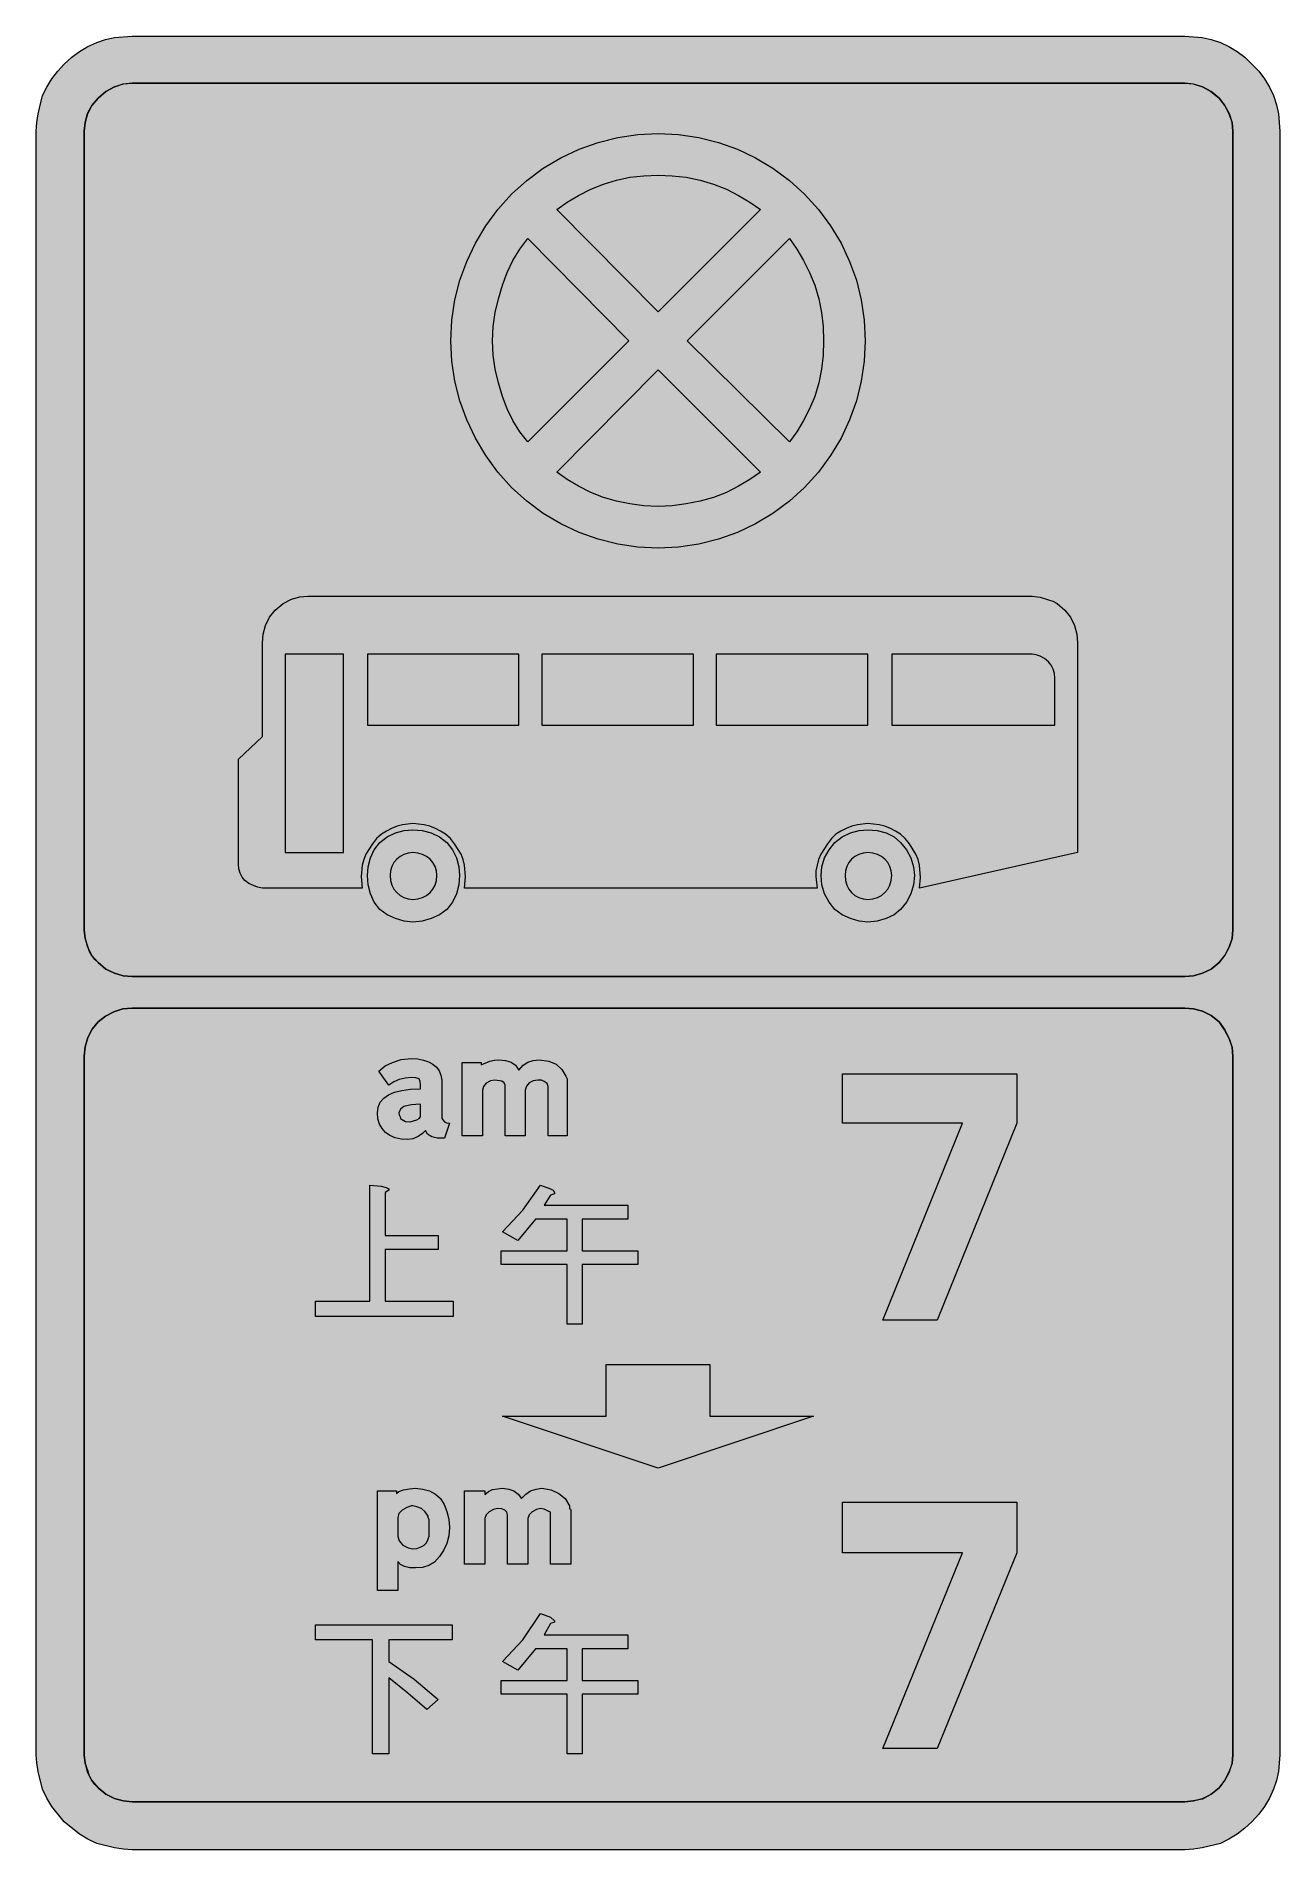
# Model space of a CAD drawing. Header units: metres. Extents: x 196 to 373, y 6 to 264.
import ezdxf

# ---------------------------------------------------------------- set-up
doc = ezdxf.new("R2010")
doc.units = ezdxf.units.M
for name, color, linetype, true_color in [('FILL_BLACK_000000', 7, 'Continuous', 0x000000), ('FILL_BLUE_0000FF', 7, 'Continuous', 0x0000ff), ('FILL_RED_FF0000', 7, 'Continuous', 0xff0000), ('FILL_WHITE_FFFFFF', 7, 'Continuous', 0xffffff), ('FILL_YELLOW_FFFF00', 7, 'Continuous', 0xffff00)]:
    doc.layers.add(name, color=color, linetype=linetype, true_color=true_color)

msp = doc.modelspace()

# ---------------------------------------------------------------- hatches: boundary and pattern name
at = {"layer": 'FILL_BLACK_000000', "true_color": 0x000000}
h = msp.add_hatch(color=7, dxfattribs=at)
h.dxf.hatch_style = 1
h.paths.add_polyline_path([(363.54, 263.42), (364.86, 262.98), (366.07, 262.4), (367.25, 261.72), (368.35, 260.9), (369.36, 259.92), (370.34, 258.91), (371.16, 257.8), (371.84, 256.63), (372.42, 255.42), (372.86, 254.1), (373.14, 252.83), (373.32, 250.38), (373.32, 19.08), (373.14, 16.72), (372.86, 15.46), (372.42, 14.22), (371.84, 12.93), (371.16, 11.74), (370.34, 10.63), (369.36, 9.54), (368.35, 8.63), (367.25, 7.81), (366.07, 7.08), (364.86, 6.48), (362.27, 5.83), (361.04, 5.64), (359.82, 5.58), (209.88, 5.58), (208.64, 5.64), (207.36, 5.83), (204.84, 6.48), (203.55, 7.08), (202.37, 7.81), (200.16, 9.54), (198.43, 11.74), (197.7, 12.93), (197.1, 14.22), (196.45, 16.72), (196.26, 17.94), (196.2, 19.08), (196.2, 250.38), (196.26, 251.6), (196.45, 252.83), (197.1, 255.42), (197.7, 256.63), (198.43, 257.8), (199.25, 258.91), (200.16, 259.92), (201.25, 260.9), (202.37, 261.72), (203.55, 262.4), (204.84, 262.98), (206.08, 263.42), (207.36, 263.7), (209.88, 263.88), (359.82, 263.88), (362.27, 263.7), (363.54, 263.42)])
h.paths.add_polyline_path([(206.13, 256), (205.02, 255.06), (204.1, 254.02), (203.49, 252.85), (203.15, 251.62), (203.04, 250.38), (203.04, 136.62), (203.15, 135.38), (203.49, 134.14), (204.1, 132.97), (205.02, 131.94), (206.13, 131.02), (207.32, 130.41), (208.56, 130.07), (209.88, 129.96), (359.82, 129.96), (361.06, 130.07), (362.32, 130.41), (363.54, 131.02), (364.68, 131.94), (365.52, 132.97), (366.14, 134.14), (366.53, 135.38), (366.66, 136.62), (366.66, 250.38), (366.53, 251.62), (366.14, 252.85), (365.52, 254.02), (364.68, 255.06), (363.54, 256), (362.32, 256.68), (361.06, 257.08), (359.82, 257.22), (209.88, 257.22), (208.56, 257.08), (207.32, 256.68), (206.13, 256)], flags=16)
h.paths.add_polyline_path([(207.25, 124.94), (206.06, 124.32), (205.02, 123.48), (204.18, 122.44), (203.56, 121.25), (203.17, 119.96), (203.04, 118.62), (203.04, 19.08), (203.15, 17.84), (203.49, 16.6), (204.1, 15.43), (205.02, 14.4), (206.13, 13.48), (207.32, 12.87), (208.56, 12.53), (209.88, 12.42), (359.82, 12.42), (361.06, 12.53), (362.32, 12.87), (363.54, 13.48), (364.68, 14.4), (365.52, 15.43), (366.14, 16.6), (366.53, 17.84), (366.66, 19.08), (366.66, 118.62), (366.53, 119.88), (366.12, 121.14), (365.47, 122.38), (364.68, 123.48), (363.54, 124.4), (362.32, 125.01), (361.06, 125.35), (359.82, 125.46), (209.88, 125.46), (208.54, 125.33), (207.25, 124.94)], flags=16)
h = msp.add_hatch(color=7, dxfattribs=at)
h.dxf.hatch_style = 1
h.paths.add_polyline_path([(255.18, 149.6), (254.5, 150.21), (253.78, 150.68), (253.08, 151.02), (252.27, 151.36), (251.46, 151.58), (249.84, 151.74), (248.38, 151.58), (247.59, 151.36), (246.78, 151.02), (246.08, 150.68), (245.36, 150.21), (244.68, 149.6), (244.08, 148.86), (243.16, 147.4), (242.84, 146.61), (242.64, 145.8), (242.5, 144.18), (242.64, 142.56), (228.42, 142.56), (227.72, 142.67), (227.16, 142.92), (226.46, 143.21), (225.9, 143.64), (225.53, 144.11), (225.25, 144.68), (225.06, 145.31), (225, 145.98), (225, 160.92), (228.42, 164.16), (228.42, 177.48), (228.52, 178.72), (228.85, 179.96), (229.41, 181.13), (230.22, 182.16), (231.36, 183.08), (232.56, 183.69), (233.76, 184.03), (234.9, 184.14), (338.04, 184.14), (339.21, 184.01), (340.38, 183.6), (341.02, 183.4), (341.62, 183.08), (342.72, 182.16), (343.53, 181.13), (344.09, 179.96), (344.42, 178.72), (344.52, 177.48), (344.52, 147.6), (322.02, 142.56), (322.15, 144.05), (322.02, 145.8), (321.82, 146.61), (321.5, 147.4), (320.58, 148.86), (319.98, 149.6), (319.3, 150.21), (318.58, 150.68), (317.88, 151.02), (317.07, 151.36), (316.26, 151.58), (314.64, 151.74), (313.18, 151.58), (312.39, 151.36), (311.58, 151.02), (310.8, 150.68), (310.09, 150.21), (309.45, 149.6), (308.88, 148.86), (307.96, 147.4), (307.64, 146.61), (307.44, 145.8), (307.26, 144.99), (307.24, 144.18), (307.44, 142.56), (257.22, 142.56), (257.35, 144.18), (257.22, 145.8), (257.02, 146.61), (256.7, 147.4), (255.78, 148.86), (255.18, 149.6)])
h.paths.add_polyline_path([(289.8, 175.86), (268.2, 175.86), (268.2, 165.78), (289.8, 165.78), (289.8, 175.86)], flags=16)
h.paths.add_polyline_path([(293.04, 175.86), (293.04, 165.78), (314.64, 165.78), (314.64, 175.86), (293.04, 175.86)], flags=16)
h.paths.add_polyline_path([(340.75, 174.31), (340.38, 174.78), (339.81, 175.25), (339.21, 175.59), (338.61, 175.79), (338.04, 175.86), (318.06, 175.86), (318.06, 165.78), (341.28, 165.78), (341.28, 172.44), (341.22, 173.11), (341.03, 173.75), (340.75, 174.31)], flags=16)
h.paths.add_polyline_path([(243.36, 175.86), (243.36, 165.78), (264.96, 165.78), (264.96, 175.86), (243.36, 175.86)], flags=16)
h.paths.add_polyline_path([(231.66, 147.6), (239.94, 147.6), (239.94, 175.86), (231.66, 175.86), (231.66, 147.6)], flags=16)
h = msp.add_hatch(color=7, dxfattribs=at)
h.dxf.hatch_style = 1
h.paths.add_polyline_path([(256.07, 141.73), (255.51, 140.54), (254.7, 139.5), (253.66, 138.76), (252.47, 138.2), (251.18, 137.83), (249.84, 137.7), (248.6, 137.83), (247.36, 138.2), (246.19, 138.76), (245.16, 139.5), (244.35, 140.54), (243.79, 141.73), (243.46, 143.02), (243.36, 144.36), (243.46, 145.6), (243.79, 146.84), (244.35, 148.01), (245.16, 149.04), (246.19, 149.85), (247.36, 150.41), (248.6, 150.74), (249.84, 150.84), (251.18, 150.74), (252.47, 150.41), (253.66, 149.85), (254.7, 149.04), (255.51, 148.01), (256.07, 146.84), (256.4, 145.6), (256.5, 144.36), (256.4, 143.02), (256.07, 141.73)])
h.paths.add_polyline_path([(253, 145.63), (252.7, 146.18), (252.29, 146.66), (251.79, 147.05), (251.21, 147.35), (250.56, 147.53), (249.84, 147.6), (249.18, 147.53), (248.57, 147.35), (248.02, 147.05), (247.54, 146.66), (247.15, 146.18), (246.85, 145.63), (246.67, 145.02), (246.6, 144.36), (246.67, 143.64), (246.85, 142.99), (247.15, 142.41), (247.54, 141.91), (248.02, 141.5), (248.57, 141.2), (249.18, 141.01), (249.84, 140.94), (250.56, 141.01), (251.21, 141.2), (251.79, 141.5), (252.29, 141.91), (252.7, 142.41), (253, 142.99), (253.19, 143.64), (253.26, 144.36), (253.19, 145.02), (253, 145.63)], flags=16)
h = msp.add_hatch(color=7, dxfattribs=at)
h.dxf.hatch_style = 1
h.paths.add_polyline_path([(320.78, 141.73), (320.16, 140.54), (319.32, 139.5), (318.39, 138.76), (317.25, 138.2), (315.98, 137.83), (314.64, 137.7), (313.4, 137.83), (312.16, 138.2), (310.99, 138.76), (309.96, 139.5), (309.12, 140.54), (308.5, 141.73), (308.11, 143.02), (307.98, 144.36), (308.11, 145.6), (308.5, 146.84), (309.12, 148.01), (309.96, 149.04), (310.99, 149.85), (312.16, 150.41), (313.4, 150.74), (314.64, 150.84), (315.98, 150.74), (317.25, 150.41), (318.39, 149.85), (319.32, 149.04), (320.16, 148.01), (320.78, 146.84), (321.17, 145.6), (321.3, 144.36), (321.17, 143.02), (320.78, 141.73)])
h.paths.add_polyline_path([(317.8, 145.63), (317.5, 146.18), (317.09, 146.66), (316.59, 147.05), (316.01, 147.35), (315.36, 147.53), (314.64, 147.6), (313.98, 147.53), (313.37, 147.35), (312.82, 147.05), (312.34, 146.66), (311.95, 146.18), (311.65, 145.63), (311.47, 145.02), (311.4, 144.36), (311.47, 143.64), (311.65, 142.99), (311.95, 142.41), (312.34, 141.91), (312.82, 141.5), (313.37, 141.2), (313.98, 141.01), (314.64, 140.94), (315.36, 141.01), (316.01, 141.2), (316.59, 141.5), (317.09, 141.91), (317.5, 142.41), (317.8, 142.99), (317.99, 143.64), (318.06, 144.36), (317.99, 145.02), (317.8, 145.63)], flags=16)
h = msp.add_hatch(color=7, dxfattribs=at)
h.dxf.hatch_style = 1
h.paths.add_polyline_path([(250.9, 115), (250.74, 115.38), (250.27, 115.54), (249.66, 115.56), (248.75, 115.49), (247.9, 115.29), (247.13, 114.95), (246.42, 114.48), (244.98, 116.46), (245.9, 117.23), (246.96, 117.72), (248.17, 118.13), (249.66, 118.26), (250.56, 118.21), (251.37, 118.06), (252.09, 117.81), (252.7, 117.47), (253.2, 117.04), (253.58, 116.51), (253.85, 115.9), (253.98, 115.2), (253.98, 109.8), (254.09, 109.53), (254.34, 109.26), (254.63, 109.1), (255.06, 109.08), (254.34, 106.92), (253.3, 106.94), (252.54, 107.1), (251.95, 107.48), (251.64, 108), (251.22, 107.58), (250.58, 107.17), (249.84, 106.86), (249.12, 106.74), (248.16, 106.81), (247.31, 107), (246.57, 107.32), (245.95, 107.75), (245.45, 108.3), (245.1, 108.94), (244.87, 109.69), (244.8, 110.52), (244.9, 111.34), (245.2, 112.04), (245.69, 112.63), (246.37, 113.11), (247.24, 113.47), (248.29, 113.73), (249.52, 113.89), (250.92, 113.94), (250.92, 114.48), (250.9, 115)])
h.paths.add_polyline_path([(248.04, 109.98), (248.06, 109.73), (248.22, 109.62), (248.78, 109.31), (249.48, 109.26), (250.4, 109.55), (250.72, 109.74), (250.92, 109.98), (250.92, 111.78), (249.61, 111.67), (248.58, 111.42), (248.08, 111.04), (247.86, 110.52), (247.88, 110.25), (248.04, 109.98)], flags=16)
h = msp.add_hatch(color=7, dxfattribs=at)
h.dxf.hatch_style = 1
h.paths.add_polyline_path([(266.42, 114.82), (266.01, 114.36), (265.86, 113.76), (265.86, 107.28), (262.98, 107.28), (262.98, 114.48), (262.86, 114.82), (262.53, 115.04), (261.54, 115.2), (260.88, 115.08), (260.3, 114.75), (259.89, 114.29), (259.74, 113.76), (259.74, 107.28), (256.86, 107.28), (256.86, 117.72), (259.56, 117.72), (259.56, 117.36), (260.82, 117.9), (261.45, 118.06), (262.08, 118.08), (263.06, 118.01), (263.86, 117.77), (264.48, 117.32), (264.96, 116.64), (265.54, 117.32), (266.2, 117.77), (266.96, 118.01), (267.84, 118.08), (269.19, 117.92), (270.27, 117.45), (271.08, 116.71), (271.62, 115.74), (271.8, 115.38), (271.8, 115.27), (271.8, 115.2), (271.8, 114.84), (271.8, 107.28), (269.1, 107.28), (269.1, 114.3), (268.96, 114.73), (268.56, 115.02), (268.18, 115.18), (267.66, 115.2), (267, 115.1), (266.42, 114.82)])
h = msp.add_hatch(color=7, dxfattribs=at)
h.dxf.hatch_style = 1
h.paths.add_polyline_path([(328.14, 109.08), (311.04, 109.08), (311.04, 116.1), (335.88, 116.1), (335.88, 109.08), (324.54, 81), (316.8, 81), (328.14, 109.08)])
h = msp.add_hatch(color=7, dxfattribs=at)
h.dxf.hatch_style = 1
h.paths.add_polyline_path([(246.06, 99.9), (246.42, 99.72), (246.42, 99.54), (245.88, 99.18), (245.88, 93.06), (253.44, 93.06), (253.44, 91.08), (245.88, 91.08), (245.88, 83.7), (255.6, 83.7), (255.6, 81.54), (235.98, 81.54), (235.98, 83.7), (243.72, 83.7), (243.72, 100.26), (245.34, 100.08), (246.06, 99.9)])
h = msp.add_hatch(color=7, dxfattribs=at)
h.dxf.hatch_style = 1
h.paths.add_polyline_path([(265.5, 96.66), (268.02, 100.26), (269.46, 99.72), (269.82, 99.54), (270, 99.18), (270, 99), (269.46, 98.82), (268.56, 97.38), (280.44, 97.38), (280.44, 95.4), (273.96, 95.4), (273.96, 90.9), (281.88, 90.9), (281.88, 88.92), (273.96, 88.92), (273.96, 80.46), (271.8, 80.46), (271.8, 88.92), (262.44, 88.92), (262.44, 90.9), (271.8, 90.9), (271.8, 95.4), (267.3, 95.4), (264.78, 92.34), (262.62, 93.6), (265.5, 96.66)])
h = msp.add_hatch(color=7, dxfattribs=at)
h.dxf.hatch_style = 1
h.paths.add_polyline_path([(277.38, 67.32), (277.38, 74.7), (292.14, 74.7), (292.14, 67.32), (306.9, 67.32), (284.76, 59.94), (262.62, 67.32), (277.38, 67.32)])
h = msp.add_hatch(color=7, dxfattribs=at)
h.dxf.hatch_style = 1
h.paths.add_polyline_path([(249.35, 57), (250.2, 57.06), (251.24, 56.96), (252.2, 56.68), (253.06, 56.22), (253.8, 55.62), (254.3, 54.75), (254.7, 53.75), (254.96, 52.66), (255.06, 51.48), (254.96, 50.3), (254.68, 49.21), (254.22, 48.21), (253.62, 47.34), (252.91, 46.56), (252.11, 46.06), (251.22, 45.8), (250.2, 45.72), (249.4, 45.71), (248.67, 45.9), (248.07, 46.23), (247.68, 46.62), (247.68, 42.48), (244.8, 42.48), (244.8, 56.7), (247.5, 56.7), (247.5, 56.34), (247.85, 56.6), (248.51, 56.84), (249.35, 57)])
h.paths.add_polyline_path([(251.1, 48.78), (251.47, 48.97), (251.75, 49.25), (251.94, 49.56), (252, 49.86), (252.18, 50.22), (252.18, 52.56), (252, 52.92), (252, 53.1), (251.61, 53.7), (251.05, 54.16), (250.43, 54.44), (249.84, 54.54), (249.66, 54.54), (248.97, 54.31), (248.33, 53.93), (247.86, 53.45), (247.68, 52.92), (247.68, 50.22), (247.9, 49.59), (248.4, 48.96), (249.19, 48.56), (249.84, 48.42), (250.4, 48.47), (251.1, 48.78)], flags=16)
h = msp.add_hatch(color=7, dxfattribs=at)
h.dxf.hatch_style = 1
h.paths.add_polyline_path([(267.43, 54.06), (266.85, 53.73), (266.4, 53.27), (266.22, 52.74), (266.22, 46.26), (263.34, 46.26), (263.34, 53.28), (263.24, 53.65), (262.96, 53.93), (262.5, 54.12), (261.9, 54.18), (261.31, 54.06), (260.73, 53.73), (260.28, 53.27), (260.1, 52.74), (260.1, 46.26), (257.22, 46.26), (257.22, 56.7), (260.1, 56.7), (260.1, 56.16), (260.64, 56.59), (261.18, 56.88), (262.62, 57.06), (263.5, 56.96), (264.24, 56.68), (264.85, 56.22), (265.32, 55.62), (265.92, 56.22), (266.62, 56.68), (267.4, 56.96), (268.2, 57.06), (269.55, 56.82), (270.65, 56.34), (271.52, 55.59), (272.16, 54.54), (272.16, 54.18), (272.32, 54.09), (272.34, 54), (272.34, 46.26), (269.46, 46.26), (269.46, 53.28), (269.46, 53.64), (269.1, 53.82), (268.56, 54.07), (268.02, 54.18), (267.43, 54.06)])
h = msp.add_hatch(color=7, dxfattribs=at)
h.dxf.hatch_style = 1
h.paths.add_polyline_path([(328.14, 47.88), (311.04, 47.88), (311.04, 55.08), (335.88, 55.08), (335.88, 47.88), (324.54, 19.98), (316.8, 19.98), (328.14, 47.88)])
h = msp.add_hatch(color=7, dxfattribs=at)
h.dxf.hatch_style = 1
h.paths.add_polyline_path([(265.5, 35.46), (268.02, 39.24), (269.46, 38.7), (270, 38.16), (270, 37.98), (269.46, 37.8), (268.56, 36.18), (280.44, 36.18), (280.44, 34.2), (273.96, 34.2), (273.96, 29.7), (281.88, 29.7), (281.88, 27.72), (273.96, 27.72), (273.96, 19.26), (271.8, 19.26), (271.8, 27.72), (262.44, 27.72), (262.44, 29.7), (271.8, 29.7), (271.8, 34.2), (267.3, 34.2), (264.78, 31.14), (262.62, 32.4), (265.5, 35.46)])
h = msp.add_hatch(color=7, dxfattribs=at)
h.dxf.hatch_style = 1
h.paths.add_polyline_path([(255.42, 37.62), (255.42, 35.46), (246.42, 35.46), (246.42, 32.4), (250.02, 29.88), (253.44, 27), (251.82, 25.56), (249.12, 27.9), (246.42, 30.06), (246.42, 19.26), (244.08, 19.26), (244.08, 35.46), (235.98, 35.46), (235.98, 37.62), (255.42, 37.62)])
at = {"layer": 'FILL_BLUE_0000FF', "true_color": 0x0000ff}
h = msp.add_hatch(color=7, dxfattribs=at)
h.dxf.hatch_style = 1
h.paths.add_polyline_path([(271.81, 240.26), (273.42, 241.22), (275.17, 242.08), (277.02, 242.82), (278.84, 243.4), (280.75, 243.79), (282.74, 244.01), (284.76, 244.08), (286.78, 244.01), (288.79, 243.79), (290.76, 243.4), (292.68, 242.82), (294.51, 242.08), (296.21, 241.22), (297.82, 240.26), (299.34, 239.22), (284.76, 224.64), (270.36, 239.22), (271.81, 240.26)])
h = msp.add_hatch(color=7, dxfattribs=at)
h.dxf.hatch_style = 1
h.paths.add_polyline_path([(265.08, 207.54), (264.08, 209.14), (263.26, 210.83), (262.62, 212.58), (262.02, 214.5), (261.56, 216.47), (261.28, 218.48), (261.18, 220.5), (261.28, 222.52), (261.56, 224.53), (262.02, 226.5), (262.62, 228.42), (263.26, 230.25), (264.08, 231.95), (265.08, 233.56), (266.22, 235.08), (280.62, 220.5), (266.22, 206.1), (265.08, 207.54)])
h = msp.add_hatch(color=7, dxfattribs=at)
h.dxf.hatch_style = 1
h.paths.add_polyline_path([(288.9, 220.5), (303.48, 235.08), (304.52, 233.56), (305.48, 231.95), (306.34, 230.25), (307.08, 228.42), (307.66, 226.5), (308.05, 224.53), (308.27, 222.52), (308.34, 220.5), (308.27, 218.48), (308.05, 216.47), (307.66, 214.5), (307.08, 212.58), (306.34, 210.83), (305.48, 209.14), (304.52, 207.54), (303.48, 206.1), (288.9, 220.5)])
h = msp.add_hatch(color=7, dxfattribs=at)
h.dxf.hatch_style = 1
h.paths.add_polyline_path([(284.76, 216.36), (299.34, 201.78), (297.82, 200.74), (296.21, 199.78), (294.51, 198.92), (292.68, 198.18), (290.76, 197.68), (288.79, 197.28), (286.78, 197.02), (284.76, 196.92), (282.74, 197.02), (280.75, 197.28), (278.84, 197.68), (277.02, 198.18), (275.17, 198.92), (273.42, 199.78), (271.81, 200.74), (270.36, 201.78), (284.76, 216.36)])
at = {"layer": 'FILL_RED_FF0000', "true_color": 0xff0000}
h = msp.add_hatch(color=7, dxfattribs=at)
h.dxf.hatch_style = 1
h.paths.add_polyline_path([(314.14, 217.61), (313.71, 214.76), (313.02, 211.96), (312.05, 209.25), (310.83, 206.64), (309.34, 204.15), (307.61, 201.8), (305.64, 199.62), (303.47, 197.65), (301.14, 195.92), (298.67, 194.43), (296.08, 193.21), (293.38, 192.24), (290.58, 191.55), (287.7, 191.12), (284.76, 190.98), (281.87, 191.12), (279.02, 191.55), (276.22, 192.24), (273.51, 193.21), (270.9, 194.43), (268.41, 195.92), (266.06, 197.65), (263.88, 199.62), (261.96, 201.8), (260.25, 204.15), (258.77, 206.64), (257.53, 209.25), (256.55, 211.96), (255.83, 214.76), (255.39, 217.61), (255.24, 220.5), (255.39, 223.44), (255.83, 226.32), (256.55, 229.12), (257.53, 231.82), (258.77, 234.41), (260.25, 236.88), (261.96, 239.21), (263.88, 241.38), (266.06, 243.35), (268.41, 245.08), (270.9, 246.57), (273.51, 247.79), (276.22, 248.76), (279.02, 249.45), (281.87, 249.88), (284.76, 250.02), (287.7, 249.88), (290.58, 249.45), (293.38, 248.76), (296.08, 247.79), (298.67, 246.57), (301.14, 245.08), (303.47, 243.35), (305.64, 241.38), (307.61, 239.21), (309.34, 236.88), (310.83, 234.41), (312.05, 231.82), (313.02, 229.12), (313.71, 226.32), (314.14, 223.44), (314.28, 220.5), (314.14, 217.61)])
at = {"layer": 'FILL_WHITE_FFFFFF', "true_color": 0xffffff}
h = msp.add_hatch(color=7, dxfattribs=at)
h.dxf.hatch_style = 1
h.paths.add_polyline_path([(359.82, 125.46), (361.06, 125.35), (362.32, 125.01), (363.54, 124.4), (364.68, 123.48), (365.52, 122.34), (366.14, 121.12), (366.53, 119.86), (366.66, 118.62), (366.66, 19.08), (366.53, 17.91), (366.12, 16.74), (365.47, 15.43), (364.68, 14.4), (363.51, 13.45), (362.34, 12.78), (361.01, 12.53), (359.82, 12.42), (209.88, 12.42), (208.56, 12.53), (207.32, 12.87), (206.13, 13.48), (205.02, 14.4), (204.52, 14.87), (204.1, 15.43), (203.78, 16.07), (203.58, 16.74), (203.18, 17.91), (203.04, 19.08), (203.04, 118.62), (203.17, 119.96), (203.56, 121.25), (204.18, 122.44), (205.02, 123.48), (206.06, 124.32), (207.25, 124.94), (208.54, 125.33), (209.88, 125.46), (359.82, 125.46)])
at = {"layer": 'FILL_YELLOW_FFFF00', "true_color": 0xffff00}
h = msp.add_hatch(color=7, dxfattribs=at)
h.dxf.hatch_style = 1
h.paths.add_polyline_path([(359.82, 257.22), (361.01, 257.09), (362.34, 256.68), (363.51, 256.01), (364.68, 255.06), (365.47, 254.05), (366.12, 252.9), (366.53, 251.57), (366.66, 250.38), (366.66, 136.62), (366.53, 135.38), (366.14, 134.15), (365.52, 132.98), (364.68, 131.94), (363.54, 131.02), (362.32, 130.41), (361.06, 130.07), (359.82, 129.96), (209.88, 129.96), (208.56, 130.07), (207.32, 130.41), (206.13, 131.02), (205.02, 131.94), (204.52, 132.4), (204.1, 132.95), (203.78, 133.53), (203.58, 134.1), (203.18, 135.43), (203.04, 136.62), (203.04, 250.38), (203.15, 251.62), (203.49, 252.86), (204.1, 254.03), (205.02, 255.06), (206.13, 256.01), (207.32, 256.68), (208.56, 257.09), (209.88, 257.22), (359.82, 257.22)])

# ---------------------------------------------------------------- linework, layer by layer
at = {"layer": 'FILL_BLACK_000000', "lineweight": 0, "true_color": 0x000000}
for points in [[(363.54, 263.42), (364.86, 262.98), (366.07, 262.4), (367.25, 261.72), (368.35, 260.9), (369.36, 259.92), (370.34, 258.91), (371.16, 257.8), (371.84, 256.63), (372.42, 255.42), (372.86, 254.1), (373.14, 252.83), (373.32, 250.38), (373.32, 19.08), (373.14, 16.72), (372.86, 15.46), (372.42, 14.22), (371.84, 12.93), (371.16, 11.74), (370.34, 10.63), (369.36, 9.54), (368.35, 8.63), (367.25, 7.81), (366.07, 7.08), (364.86, 6.48), (362.27, 5.83), (361.04, 5.64), (359.82, 5.58), (209.88, 5.58), (208.64, 5.64), (207.36, 5.83), (204.84, 6.48), (203.55, 7.08), (202.37, 7.81), (200.16, 9.54), (198.43, 11.74), (197.7, 12.93), (197.1, 14.22), (196.45, 16.72), (196.26, 17.94), (196.2, 19.08), (196.2, 250.38), (196.26, 251.6), (196.45, 252.83), (197.1, 255.42), (197.7, 256.63), (198.43, 257.8), (199.25, 258.91), (200.16, 259.92), (201.25, 260.9), (202.37, 261.72), (203.55, 262.4), (204.84, 262.98), (206.08, 263.42), (207.36, 263.7), (209.88, 263.88), (359.82, 263.88), (362.27, 263.7)], [(206.13, 256), (205.02, 255.06), (204.1, 254.02), (203.49, 252.85), (203.15, 251.62), (203.04, 250.38), (203.04, 136.62), (203.15, 135.38), (203.49, 134.14), (204.1, 132.97), (205.02, 131.94), (206.13, 131.02), (207.32, 130.41), (208.56, 130.07), (209.88, 129.96), (359.82, 129.96), (361.06, 130.07), (362.32, 130.41), (363.54, 131.02), (364.68, 131.94), (365.52, 132.97), (366.14, 134.14), (366.53, 135.38), (366.66, 136.62), (366.66, 250.38), (366.53, 251.62), (366.14, 252.85), (365.52, 254.02), (364.68, 255.06), (363.54, 256), (362.32, 256.68), (361.06, 257.08), (359.82, 257.22), (209.88, 257.22), (208.56, 257.08), (207.32, 256.68)], [(255.18, 149.6), (254.5, 150.21), (253.78, 150.68), (253.08, 151.02), (252.27, 151.36), (251.46, 151.58), (249.84, 151.74), (248.38, 151.58), (247.59, 151.36), (246.78, 151.02), (246.08, 150.68), (245.36, 150.21), (244.68, 149.6), (244.08, 148.86), (243.16, 147.4), (242.84, 146.61), (242.64, 145.8), (242.5, 144.18), (242.64, 142.56), (228.42, 142.56), (227.72, 142.67), (227.16, 142.92), (226.46, 143.21), (225.9, 143.64), (225.53, 144.11), (225.25, 144.68), (225.06, 145.31), (225, 145.98), (225, 160.92), (228.42, 164.16), (228.42, 177.48), (228.52, 178.72), (228.85, 179.96), (229.41, 181.13), (230.22, 182.16), (231.36, 183.08), (232.56, 183.69), (233.76, 184.03), (234.9, 184.14), (338.04, 184.14), (339.21, 184.01), (340.38, 183.6), (341.02, 183.4), (341.62, 183.08), (342.72, 182.16), (343.53, 181.13), (344.09, 179.96), (344.42, 178.72), (344.52, 177.48), (344.52, 147.6), (322.02, 142.56), (322.15, 144.05), (322.02, 145.8), (321.82, 146.61), (321.5, 147.4), (320.58, 148.86), (319.98, 149.6), (319.3, 150.21), (318.58, 150.68), (317.88, 151.02), (317.07, 151.36), (316.26, 151.58), (314.64, 151.74), (313.18, 151.58), (312.39, 151.36), (311.58, 151.02), (310.8, 150.68), (310.09, 150.21), (309.45, 149.6), (308.88, 148.86), (307.96, 147.4), (307.64, 146.61), (307.44, 145.8), (307.26, 144.99), (307.24, 144.18), (307.44, 142.56), (257.22, 142.56), (257.35, 144.18), (257.22, 145.8), (257.02, 146.61), (256.7, 147.4), (255.78, 148.86)], [(231.66, 147.6), (239.94, 147.6), (239.94, 175.86), (231.66, 175.86)], [(243.36, 175.86), (243.36, 165.78), (264.96, 165.78), (264.96, 175.86)], [(289.8, 175.86), (268.2, 175.86), (268.2, 165.78), (289.8, 165.78)], [(293.04, 175.86), (293.04, 165.78), (314.64, 165.78), (314.64, 175.86)], [(340.75, 174.31), (340.38, 174.78), (339.81, 175.25), (339.21, 175.59), (338.61, 175.79), (338.04, 175.86), (318.06, 175.86), (318.06, 165.78), (341.28, 165.78), (341.28, 172.44), (341.22, 173.11), (341.03, 173.75)], [(256.07, 141.73), (255.51, 140.54), (254.7, 139.5), (253.66, 138.76), (252.47, 138.2), (251.18, 137.83), (249.84, 137.7), (248.6, 137.83), (247.36, 138.2), (246.19, 138.76), (245.16, 139.5), (244.35, 140.54), (243.79, 141.73), (243.46, 143.02), (243.36, 144.36), (243.46, 145.6), (243.79, 146.84), (244.35, 148.01), (245.16, 149.04), (246.19, 149.85), (247.36, 150.41), (248.6, 150.74), (249.84, 150.84), (251.18, 150.74), (252.47, 150.41), (253.66, 149.85), (254.7, 149.04), (255.51, 148.01), (256.07, 146.84), (256.4, 145.6), (256.5, 144.36), (256.4, 143.02)], [(320.78, 141.73), (320.16, 140.54), (319.32, 139.5), (318.39, 138.76), (317.25, 138.2), (315.98, 137.83), (314.64, 137.7), (313.4, 137.83), (312.16, 138.2), (310.99, 138.76), (309.96, 139.5), (309.12, 140.54), (308.5, 141.73), (308.11, 143.02), (307.98, 144.36), (308.11, 145.6), (308.5, 146.84), (309.12, 148.01), (309.96, 149.04), (310.99, 149.85), (312.16, 150.41), (313.4, 150.74), (314.64, 150.84), (315.98, 150.74), (317.25, 150.41), (318.39, 149.85), (319.32, 149.04), (320.16, 148.01), (320.78, 146.84), (321.17, 145.6), (321.3, 144.36), (321.17, 143.02)], [(253, 145.63), (252.7, 146.18), (252.29, 146.66), (251.79, 147.05), (251.21, 147.35), (250.56, 147.53), (249.84, 147.6), (249.18, 147.53), (248.57, 147.35), (248.02, 147.05), (247.54, 146.66), (247.15, 146.18), (246.85, 145.63), (246.67, 145.02), (246.6, 144.36), (246.67, 143.64), (246.85, 142.99), (247.15, 142.41), (247.54, 141.91), (248.02, 141.5), (248.57, 141.2), (249.18, 141.01), (249.84, 140.94), (250.56, 141.01), (251.21, 141.2), (251.79, 141.5), (252.29, 141.91), (252.7, 142.41), (253, 142.99), (253.19, 143.64), (253.26, 144.36), (253.19, 145.02)], [(317.8, 145.63), (317.5, 146.18), (317.09, 146.66), (316.59, 147.05), (316.01, 147.35), (315.36, 147.53), (314.64, 147.6), (313.98, 147.53), (313.37, 147.35), (312.82, 147.05), (312.34, 146.66), (311.95, 146.18), (311.65, 145.63), (311.47, 145.02), (311.4, 144.36), (311.47, 143.64), (311.65, 142.99), (311.95, 142.41), (312.34, 141.91), (312.82, 141.5), (313.37, 141.2), (313.98, 141.01), (314.64, 140.94), (315.36, 141.01), (316.01, 141.2), (316.59, 141.5), (317.09, 141.91), (317.5, 142.41), (317.8, 142.99), (317.99, 143.64), (318.06, 144.36), (317.99, 145.02)], [(207.25, 124.94), (206.06, 124.32), (205.02, 123.48), (204.18, 122.44), (203.56, 121.25), (203.17, 119.96), (203.04, 118.62), (203.04, 19.08), (203.15, 17.84), (203.49, 16.6), (204.1, 15.43), (205.02, 14.4), (206.13, 13.48), (207.32, 12.87), (208.56, 12.53), (209.88, 12.42), (359.82, 12.42), (361.06, 12.53), (362.32, 12.87), (363.54, 13.48), (364.68, 14.4), (365.52, 15.43), (366.14, 16.6), (366.53, 17.84), (366.66, 19.08), (366.66, 118.62), (366.53, 119.88), (366.12, 121.14), (365.47, 122.38), (364.68, 123.48), (363.54, 124.4), (362.32, 125.01), (361.06, 125.35), (359.82, 125.46), (209.88, 125.46), (208.54, 125.33)], [(250.9, 115), (250.74, 115.38), (250.27, 115.54), (249.66, 115.56), (248.75, 115.49), (247.9, 115.29), (247.13, 114.95), (246.42, 114.48), (244.98, 116.46), (245.9, 117.23), (246.96, 117.72), (248.17, 118.13), (249.66, 118.26), (250.56, 118.21), (251.37, 118.06), (252.09, 117.81), (252.7, 117.47), (253.2, 117.04), (253.58, 116.51), (253.85, 115.9), (253.98, 115.2), (253.98, 109.8), (254.09, 109.53), (254.34, 109.26), (254.63, 109.1), (255.06, 109.08), (254.34, 106.92), (253.3, 106.94), (252.54, 107.1), (251.95, 107.48), (251.64, 108), (251.22, 107.58), (250.58, 107.17), (249.84, 106.86), (249.12, 106.74), (248.16, 106.81), (247.31, 107), (246.57, 107.32), (245.95, 107.75), (245.45, 108.3), (245.1, 108.94), (244.87, 109.69), (244.8, 110.52), (244.9, 111.34), (245.2, 112.04), (245.69, 112.63), (246.37, 113.11), (247.24, 113.47), (248.29, 113.73), (249.52, 113.89), (250.92, 113.94), (250.92, 114.48)], [(266.42, 114.82), (266.01, 114.36), (265.86, 113.76), (265.86, 107.28), (262.98, 107.28), (262.98, 114.48), (262.86, 114.82), (262.53, 115.04), (261.54, 115.2), (260.88, 115.08), (260.3, 114.75), (259.89, 114.29), (259.74, 113.76), (259.74, 107.28), (256.86, 107.28), (256.86, 117.72), (259.56, 117.72), (259.56, 117.36), (260.82, 117.9), (261.45, 118.06), (262.08, 118.08), (263.06, 118.01), (263.86, 117.77), (264.48, 117.32), (264.96, 116.64), (265.54, 117.32), (266.2, 117.77), (266.96, 118.01), (267.84, 118.08), (269.19, 117.92), (270.27, 117.45), (271.08, 116.71), (271.62, 115.74), (271.8, 115.38), (271.8, 115.27), (271.8, 115.2), (271.8, 114.84), (271.8, 107.28), (269.1, 107.28), (269.1, 114.3), (268.96, 114.73), (268.56, 115.02), (268.18, 115.18), (267.66, 115.2), (267, 115.1)], [(328.14, 109.08), (311.04, 109.08), (311.04, 116.1), (335.88, 116.1), (335.88, 109.08), (324.54, 81), (316.8, 81)], [(248.04, 109.98), (248.06, 109.73), (248.22, 109.62), (248.78, 109.31), (249.48, 109.26), (250.4, 109.55), (250.72, 109.74), (250.92, 109.98), (250.92, 111.78), (249.61, 111.67), (248.58, 111.42), (248.08, 111.04), (247.86, 110.52), (247.88, 110.25)], [(246.06, 99.9), (246.42, 99.72), (246.42, 99.54), (245.88, 99.18), (245.88, 93.06), (253.44, 93.06), (253.44, 91.08), (245.88, 91.08), (245.88, 83.7), (255.6, 83.7), (255.6, 81.54), (235.98, 81.54), (235.98, 83.7), (243.72, 83.7), (243.72, 100.26), (245.34, 100.08)], [(265.5, 96.66), (268.02, 100.26), (269.46, 99.72), (269.82, 99.54), (270, 99.18), (270, 99), (269.46, 98.82), (268.56, 97.38), (280.44, 97.38), (280.44, 95.4), (273.96, 95.4), (273.96, 90.9), (281.88, 90.9), (281.88, 88.92), (273.96, 88.92), (273.96, 80.46), (271.8, 80.46), (271.8, 88.92), (262.44, 88.92), (262.44, 90.9), (271.8, 90.9), (271.8, 95.4), (267.3, 95.4), (264.78, 92.34), (262.62, 93.6)], [(277.38, 67.32), (277.38, 74.7), (292.14, 74.7), (292.14, 67.32), (306.9, 67.32), (284.76, 59.94), (262.62, 67.32)], [(249.35, 57), (250.2, 57.06), (251.24, 56.96), (252.2, 56.68), (253.06, 56.22), (253.8, 55.62), (254.3, 54.75), (254.7, 53.75), (254.96, 52.66), (255.06, 51.48), (254.96, 50.3), (254.68, 49.21), (254.22, 48.21), (253.62, 47.34), (252.91, 46.56), (252.11, 46.06), (251.22, 45.8), (250.2, 45.72), (249.4, 45.71), (248.67, 45.9), (248.07, 46.23), (247.68, 46.62), (247.68, 42.48), (244.8, 42.48), (244.8, 56.7), (247.5, 56.7), (247.5, 56.34), (247.85, 56.6), (248.51, 56.84)], [(267.43, 54.06), (266.85, 53.73), (266.4, 53.27), (266.22, 52.74), (266.22, 46.26), (263.34, 46.26), (263.34, 53.28), (263.24, 53.65), (262.96, 53.93), (262.5, 54.12), (261.9, 54.18), (261.31, 54.06), (260.73, 53.73), (260.28, 53.27), (260.1, 52.74), (260.1, 46.26), (257.22, 46.26), (257.22, 56.7), (260.1, 56.7), (260.1, 56.16), (260.64, 56.59), (261.18, 56.88), (262.62, 57.06), (263.5, 56.96), (264.24, 56.68), (264.85, 56.22), (265.32, 55.62), (265.92, 56.22), (266.62, 56.68), (267.4, 56.96), (268.2, 57.06), (269.55, 56.82), (270.65, 56.34), (271.52, 55.59), (272.16, 54.54), (272.16, 54.18), (272.32, 54.09), (272.34, 54), (272.34, 46.26), (269.46, 46.26), (269.46, 53.28), (269.46, 53.64), (269.1, 53.82), (268.56, 54.07), (268.02, 54.18)], [(251.1, 48.78), (251.47, 48.97), (251.75, 49.25), (251.94, 49.56), (252, 49.86), (252.18, 50.22), (252.18, 52.56), (252, 52.92), (252, 53.1), (251.61, 53.7), (251.05, 54.16), (250.43, 54.44), (249.84, 54.54), (249.66, 54.54), (248.97, 54.31), (248.33, 53.93), (247.86, 53.45), (247.68, 52.92), (247.68, 50.22), (247.9, 49.59), (248.4, 48.96), (249.19, 48.56), (249.84, 48.42), (250.4, 48.47)], [(328.14, 47.88), (311.04, 47.88), (311.04, 55.08), (335.88, 55.08), (335.88, 47.88), (324.54, 19.98), (316.8, 19.98)], [(265.5, 35.46), (268.02, 39.24), (269.46, 38.7), (270, 38.16), (270, 37.98), (269.46, 37.8), (268.56, 36.18), (280.44, 36.18), (280.44, 34.2), (273.96, 34.2), (273.96, 29.7), (281.88, 29.7), (281.88, 27.72), (273.96, 27.72), (273.96, 19.26), (271.8, 19.26), (271.8, 27.72), (262.44, 27.72), (262.44, 29.7), (271.8, 29.7), (271.8, 34.2), (267.3, 34.2), (264.78, 31.14), (262.62, 32.4)], [(255.42, 37.62), (255.42, 35.46), (246.42, 35.46), (246.42, 32.4), (250.02, 29.88), (253.44, 27), (251.82, 25.56), (249.12, 27.9), (246.42, 30.06), (246.42, 19.26), (244.08, 19.26), (244.08, 35.46), (235.98, 35.46), (235.98, 37.62)]]:
    msp.add_lwpolyline(points, close=True, dxfattribs=at)
at = {"layer": 'FILL_BLUE_0000FF', "lineweight": 0, "true_color": 0x0000ff}
for points in [[(271.81, 240.26), (273.42, 241.22), (275.17, 242.08), (277.02, 242.82), (278.84, 243.4), (280.75, 243.79), (282.74, 244.01), (284.76, 244.08), (286.78, 244.01), (288.79, 243.79), (290.76, 243.4), (292.68, 242.82), (294.51, 242.08), (296.21, 241.22), (297.82, 240.26), (299.34, 239.22), (284.76, 224.64), (270.36, 239.22)], [(265.08, 207.54), (264.08, 209.14), (263.26, 210.83), (262.62, 212.58), (262.02, 214.5), (261.56, 216.47), (261.28, 218.48), (261.18, 220.5), (261.28, 222.52), (261.56, 224.53), (262.02, 226.5), (262.62, 228.42), (263.26, 230.25), (264.08, 231.95), (265.08, 233.56), (266.22, 235.08), (280.62, 220.5), (266.22, 206.1)], [(288.9, 220.5), (303.48, 235.08), (304.52, 233.56), (305.48, 231.95), (306.34, 230.25), (307.08, 228.42), (307.66, 226.5), (308.05, 224.53), (308.27, 222.52), (308.34, 220.5), (308.27, 218.48), (308.05, 216.47), (307.66, 214.5), (307.08, 212.58), (306.34, 210.83), (305.48, 209.14), (304.52, 207.54), (303.48, 206.1)], [(284.76, 216.36), (299.34, 201.78), (297.82, 200.74), (296.21, 199.78), (294.51, 198.92), (292.68, 198.18), (290.76, 197.68), (288.79, 197.28), (286.78, 197.02), (284.76, 196.92), (282.74, 197.02), (280.75, 197.28), (278.84, 197.68), (277.02, 198.18), (275.17, 198.92), (273.42, 199.78), (271.81, 200.74), (270.36, 201.78)]]:
    msp.add_lwpolyline(points, close=True, dxfattribs=at)
at = {"layer": 'FILL_RED_FF0000', "lineweight": 0, "true_color": 0xff0000}
msp.add_lwpolyline([(314.14, 217.61), (313.71, 214.76), (313.02, 211.96), (312.05, 209.25), (310.83, 206.64), (309.34, 204.15), (307.61, 201.8), (305.64, 199.62), (303.47, 197.65), (301.14, 195.92), (298.67, 194.43), (296.08, 193.21), (293.38, 192.24), (290.58, 191.55), (287.7, 191.12), (284.76, 190.98), (281.87, 191.12), (279.02, 191.55), (276.22, 192.24), (273.51, 193.21), (270.9, 194.43), (268.41, 195.92), (266.06, 197.65), (263.88, 199.62), (261.96, 201.8), (260.25, 204.15), (258.77, 206.64), (257.53, 209.25), (256.55, 211.96), (255.83, 214.76), (255.39, 217.61), (255.24, 220.5), (255.39, 223.44), (255.83, 226.32), (256.55, 229.12), (257.53, 231.82), (258.77, 234.41), (260.25, 236.88), (261.96, 239.21), (263.88, 241.38), (266.06, 243.35), (268.41, 245.08), (270.9, 246.57), (273.51, 247.79), (276.22, 248.76), (279.02, 249.45), (281.87, 249.88), (284.76, 250.02), (287.7, 249.88), (290.58, 249.45), (293.38, 248.76), (296.08, 247.79), (298.67, 246.57), (301.14, 245.08), (303.47, 243.35), (305.64, 241.38), (307.61, 239.21), (309.34, 236.88), (310.83, 234.41), (312.05, 231.82), (313.02, 229.12), (313.71, 226.32), (314.14, 223.44), (314.28, 220.5)], close=True, dxfattribs=at)
at = {"layer": 'FILL_WHITE_FFFFFF', "lineweight": 0, "true_color": 0xffffff}
msp.add_lwpolyline([(359.82, 125.46), (361.06, 125.35), (362.32, 125.01), (363.54, 124.4), (364.68, 123.48), (365.52, 122.34), (366.14, 121.12), (366.53, 119.86), (366.66, 118.62), (366.66, 19.08), (366.53, 17.91), (366.12, 16.74), (365.47, 15.43), (364.68, 14.4), (363.51, 13.45), (362.34, 12.78), (361.01, 12.53), (359.82, 12.42), (209.88, 12.42), (208.56, 12.53), (207.32, 12.87), (206.13, 13.48), (205.02, 14.4), (204.52, 14.87), (204.1, 15.43), (203.78, 16.07), (203.58, 16.74), (203.18, 17.91), (203.04, 19.08), (203.04, 118.62), (203.17, 119.96), (203.56, 121.25), (204.18, 122.44), (205.02, 123.48), (206.06, 124.32), (207.25, 124.94), (208.54, 125.33), (209.88, 125.46)], close=True, dxfattribs=at)
at = {"layer": 'FILL_YELLOW_FFFF00', "lineweight": 0, "true_color": 0xffff00}
msp.add_lwpolyline([(359.82, 257.22), (361.01, 257.09), (362.34, 256.68), (363.51, 256.01), (364.68, 255.06), (365.47, 254.05), (366.12, 252.9), (366.53, 251.57), (366.66, 250.38), (366.66, 136.62), (366.53, 135.38), (366.14, 134.15), (365.52, 132.98), (364.68, 131.94), (363.54, 131.02), (362.32, 130.41), (361.06, 130.07), (359.82, 129.96), (209.88, 129.96), (208.56, 130.07), (207.32, 130.41), (206.13, 131.02), (205.02, 131.94), (204.52, 132.4), (204.1, 132.95), (203.78, 133.53), (203.58, 134.1), (203.18, 135.43), (203.04, 136.62), (203.04, 250.38), (203.15, 251.62), (203.49, 252.86), (204.1, 254.03), (205.02, 255.06), (206.13, 256.01), (207.32, 256.68), (208.56, 257.09), (209.88, 257.22)], close=True, dxfattribs=at)

doc.saveas('drawing.dxf')
